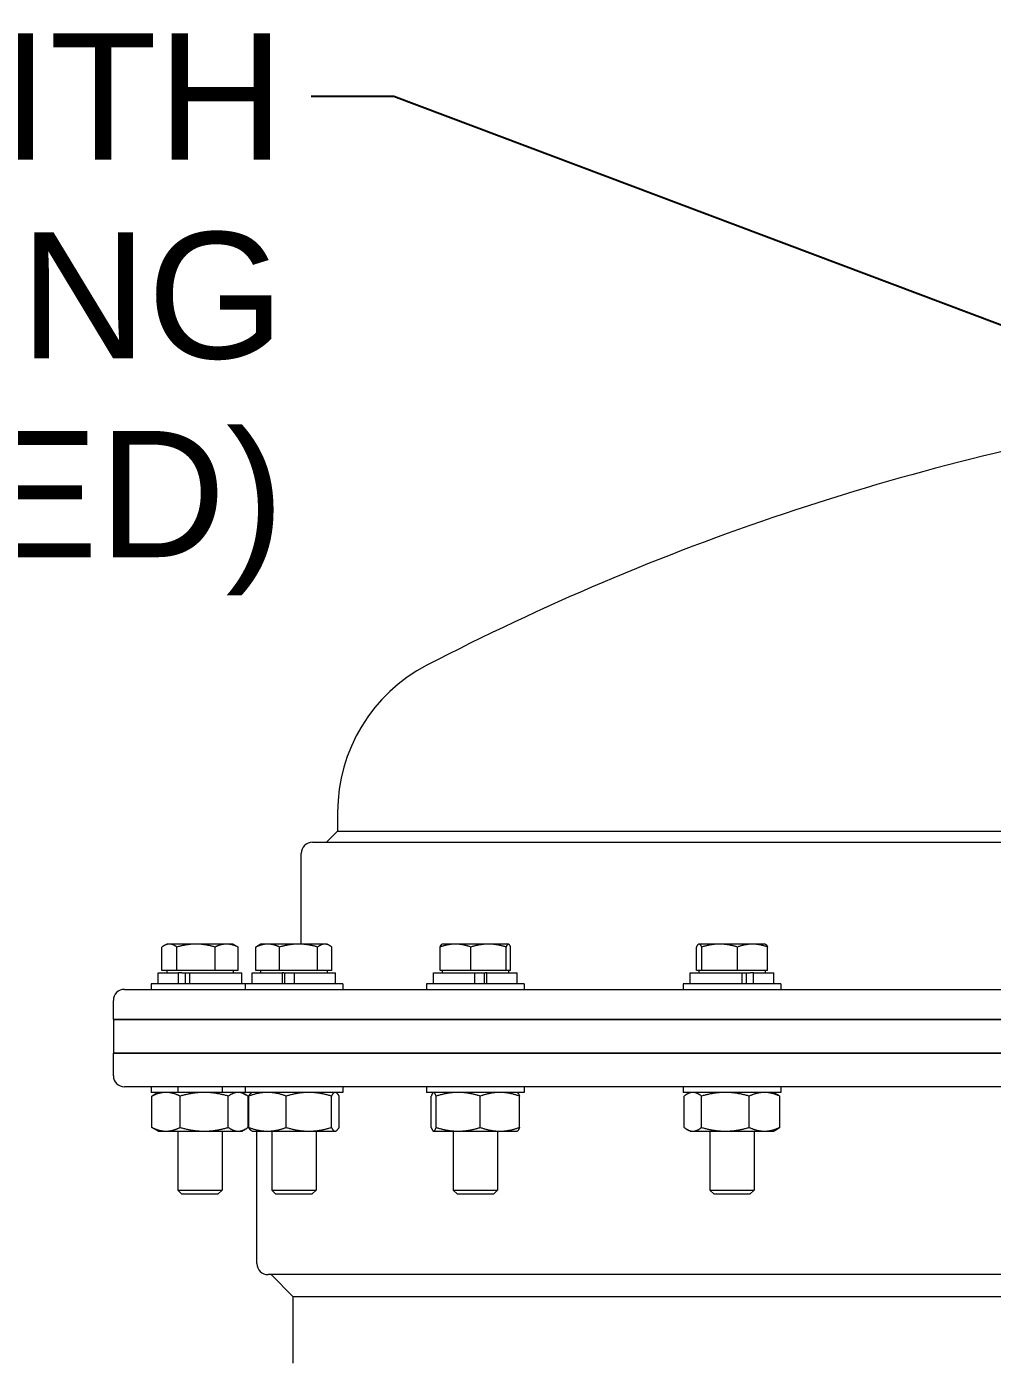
# Model space of a CAD drawing. Header units: inches. Extents: x 12 to 318, y 5 to 204.
# Drawn here: x 225.86 to 236.76, y 87.32 to 102.4 of the extents above; entities that cross this region are included whole.
import ezdxf

# ---------------------------------------------------------------- set-up
doc = ezdxf.new("R2010")
doc.units = ezdxf.units.IN
doc.header["$LTSCALE"] = 9.5
doc.header["$MEASUREMENT"] = 0
doc.layers.add('Symbol (ANSI)', color=7, linetype='Continuous', lineweight=25)
doc.layers.add('Visible', color=7, linetype='Continuous', lineweight=18)
doc.styles.add('Standard D-E', font='arial.ttf')
doc.dimstyles.new('in [mm] D-E NeptuneBenson$7', dxfattribs={"dimscale": 9.5, "dimtxt": 0.15, "dimasz": 0.098425, "dimexe": 0.125, "dimexo": 0.063, "dimgap": 0.031496, "dimtad": 0, "dimtih": 1, "dimtoh": 1, "dimdec": 4, "dimzin": 3, "dimdsep": 46, "dimlunit": 5, "dimtxsty": 'Standard D-E', "dimcen": 0.09, "dimdle": 0.393701, "dimclrd": 256, "dimclre": 256, "dimclrt": 256, "dimadec": 1, "dimazin": 1, "dimtfac": 1, "dimtofl": 0, "dimtmove": 0, "dimatfit": 3, "dimfxl": 1, "dimfrac": 1, "dimtolj": 1, "dimtzin": 4, "dimlwd": -1, "dimlwe": -1, "dimarcsym": 0})

msp = doc.modelspace()

# ---------------------------------------------------------------- linework, layer by layer
at = {"layer": 'Visible'}
for p, q in [((229.369597, 93.536313), (229.369597, 93.321313)), ((229.369597, 93.321313), (229.244597, 93.196313)), ((229.369597, 93.321313), (252.319746, 93.321313)), ((228.959597, 92.047309), (228.959597, 93.071313)), ((229.084597, 93.196313), (252.315343, 93.196313)), ((227.441305, 92.047309), (227.408473, 92.028354)), ((227.471494, 92.047309), (227.441305, 92.047309)), ((227.771562, 92.047309), (227.471494, 92.047309)), ((228.116374, 92.047309), (227.771562, 92.047309)), ((228.191305, 92.047309), (228.116374, 92.047309)), ((228.191305, 92.047309), (228.224137, 92.028354)), ((228.501236, 92.047309), (228.472205, 92.030548)), ((228.581328, 92.047309), (228.501236, 92.047309)), ((228.929382, 92.047309), (228.581328, 92.047309)), ((229.224291, 92.047309), (228.929382, 92.047309)), ((229.251236, 92.047309), (229.224291, 92.047309)), ((229.251236, 92.047309), (229.280268, 92.030548)), ((230.548866, 92.047309), (230.546168, 92.045752)), ((230.698957, 92.047309), (230.548866, 92.047309)), ((231.071278, 92.047309), (230.698957, 92.047309)), ((231.296187, 92.047309), (231.071278, 92.047309)), ((231.298866, 92.047309), (231.296187, 92.047309)), ((231.298866, 92.047309), (231.301564, 92.045752)), ((233.444652, 92.047309), (233.440828, 92.045102)), ((233.448437, 92.047309), (233.444652, 92.047309)), ((233.68007, 92.047309), (233.448437, 92.047309)), ((234.051285, 92.047309), (233.68007, 92.047309)), ((234.194652, 92.047309), (234.051285, 92.047309)), ((234.194652, 92.047309), (234.198475, 92.045102)), ((227.386386, 91.749309), (227.386386, 92.013816)), ((227.556603, 91.749309), (227.556603, 92.013816)), ((227.986522, 91.749309), (227.986522, 92.013816)), ((228.246225, 91.749309), (228.246225, 92.013816)), ((228.447594, 91.749309), (228.447594, 92.013816)), ((228.715061, 91.749309), (228.715061, 92.013816)), ((229.143703, 91.749309), (229.143703, 92.013816)), ((229.304879, 91.749309), (229.304879, 92.013816)), ((230.525713, 91.749309), (230.525713, 92.013816)), ((230.872201, 91.749309), (230.872201, 92.013816)), ((231.270355, 91.749309), (231.270355, 92.013816)), ((231.32202, 91.749309), (231.32202, 92.013816)), ((233.417753, 91.749309), (233.417753, 92.013816)), ((233.47912, 91.749309), (233.47912, 92.013816)), ((233.881019, 91.749309), (233.881019, 92.013816)), ((234.22155, 91.749309), (234.22155, 92.013816)), ((227.344954, 91.724305), (227.575476, 91.724305)), ((227.344954, 91.599305), (227.344954, 91.724305)), ((227.471494, 91.749309), (227.386386, 91.749309)), ((227.441305, 91.749309), (227.441305, 91.724305)), ((227.556603, 91.749309), (227.471494, 91.749309)), ((227.771562, 91.749309), (227.556603, 91.749309)), ((227.612767, 91.724305), (227.575476, 91.724305)), ((227.575476, 91.599305), (227.575476, 91.724305)), ((227.612767, 91.724305), (227.700795, 91.724305)), ((227.651846, 91.599305), (227.651846, 91.724305)), ((227.700795, 91.599305), (227.700795, 91.724305)), ((227.700795, 91.724305), (228.287656, 91.724305)), ((227.986522, 91.749309), (227.771562, 91.749309)), ((228.116374, 91.749309), (227.986522, 91.749309)), ((228.246225, 91.749309), (228.116374, 91.749309)), ((228.191305, 91.749309), (228.191305, 91.724305)), ((228.287656, 91.599305), (228.287656, 91.724305)), ((228.404885, 91.724305), (228.748482, 91.724305)), ((228.404885, 91.599305), (228.404885, 91.724305)), ((228.581328, 91.749309), (228.447594, 91.749309)), ((228.501236, 91.749309), (228.501236, 91.724305)), ((228.715061, 91.749309), (228.581328, 91.749309)), ((228.929382, 91.749309), (228.715061, 91.749309)), ((228.76115, 91.724305), (228.748482, 91.724305)), ((228.748482, 91.599305), (228.748482, 91.724305)), ((228.76115, 91.724305), (228.882937, 91.724305)), ((228.774426, 91.599305), (228.774426, 91.724305)), ((228.882937, 91.599305), (228.882937, 91.724305)), ((228.882937, 91.724305), (229.347588, 91.724305)), ((229.143703, 91.749309), (228.929382, 91.749309)), ((229.224291, 91.749309), (229.143703, 91.749309)), ((229.304879, 91.749309), (229.224291, 91.749309)), ((229.251236, 91.749309), (229.251236, 91.724305)), ((229.347588, 91.599305), (229.347588, 91.724305)), ((230.452515, 91.724305), (230.917893, 91.724305)), ((230.452515, 91.599305), (230.452515, 91.724305)), ((230.698957, 91.749309), (230.525713, 91.749309)), ((230.548866, 91.749309), (230.548866, 91.724305)), ((230.872201, 91.749309), (230.698957, 91.749309)), ((231.071278, 91.749309), (230.872201, 91.749309)), ((230.917893, 91.724305), (231.039503, 91.724305)), ((230.917893, 91.599305), (230.917893, 91.724305)), ((231.02607, 91.599305), (231.02607, 91.724305)), ((231.05232, 91.724305), (231.039503, 91.724305)), ((231.05232, 91.599305), (231.05232, 91.724305)), ((231.05232, 91.724305), (231.395217, 91.724305)), ((231.270355, 91.749309), (231.071278, 91.749309)), ((231.296187, 91.749309), (231.270355, 91.749309)), ((231.32202, 91.749309), (231.296187, 91.749309)), ((231.298866, 91.749309), (231.298866, 91.724305)), ((231.395217, 91.599305), (231.395217, 91.724305)), ((233.348301, 91.724305), (233.935867, 91.724305)), ((233.348301, 91.599305), (233.348301, 91.724305)), ((233.448437, 91.749309), (233.417753, 91.749309)), ((233.444652, 91.749309), (233.444652, 91.724305)), ((233.47912, 91.749309), (233.448437, 91.749309)), ((233.68007, 91.749309), (233.47912, 91.749309)), ((233.881019, 91.749309), (233.68007, 91.749309)), ((234.051285, 91.749309), (233.881019, 91.749309)), ((233.935867, 91.724305), (234.023675, 91.724305)), ((233.935867, 91.599305), (233.935867, 91.724305)), ((233.984451, 91.599305), (233.984451, 91.724305)), ((234.061106, 91.724305), (234.023675, 91.724305)), ((234.22155, 91.749309), (234.051285, 91.749309)), ((234.061106, 91.599305), (234.061106, 91.724305)), ((234.061106, 91.724305), (234.291003, 91.724305)), ((234.194652, 91.749309), (234.194652, 91.724305)), ((234.291003, 91.599305), (234.291003, 91.724305)), ((228.325055, 91.599305), (227.265124, 91.599305)), ((227.265124, 91.599305), (227.265124, 91.536313)), ((229.427418, 91.599305), (228.325055, 91.599305)), ((228.325055, 91.599305), (228.325055, 91.536313)), ((229.427418, 91.599305), (229.427418, 91.536313)), ((231.475047, 91.599305), (230.372685, 91.599305)), ((230.372685, 91.599305), (230.372685, 91.536313)), ((231.475047, 91.599305), (231.475047, 91.536313)), ((234.370833, 91.599305), (233.268471, 91.599305)), ((233.268471, 91.599305), (233.268471, 91.536313)), ((234.370833, 91.599305), (234.370833, 91.536313)), ((226.839597, 91.196313), (226.839597, 91.411313)), ((226.964597, 91.536313), (259.774597, 91.536313)), ((226.839597, 91.196313), (259.899597, 91.196313)), ((226.839597, 91.196313), (226.839597, 90.816313)), ((259.899597, 91.196313), (226.839597, 91.196313)), ((259.899597, 90.816313), (226.839597, 90.816313)), ((226.839597, 90.561313), (226.839597, 90.816313)), ((226.839597, 90.816313), (259.899597, 90.816313)), ((259.774597, 90.436313), (226.964597, 90.436313)), ((227.265124, 90.436313), (227.265124, 90.373321)), ((227.343864, 90.373321), (227.265124, 90.373321)), ((227.343864, 90.373321), (227.298572, 90.347171)), ((227.433394, 90.373321), (227.343864, 90.373321)), ((227.864505, 90.373321), (227.433394, 90.373321)), ((227.566305, 90.436313), (227.566305, 90.373321)), ((228.247416, 90.373321), (227.864505, 90.373321)), ((228.066305, 90.436313), (228.066305, 90.373321)), ((228.288746, 90.373321), (228.247416, 90.373321)), ((228.325055, 90.373321), (228.288746, 90.373321)), ((228.288746, 90.373321), (228.334039, 90.347171)), ((228.325055, 90.436313), (228.325055, 90.373321)), ((229.427418, 90.373321), (228.325055, 90.373321)), ((228.403795, 90.373321), (228.397714, 90.36981)), ((229.348677, 90.373321), (229.354759, 90.36981)), ((229.427418, 90.436313), (229.427418, 90.373321)), ((230.372685, 90.436313), (230.372685, 90.373321)), ((231.475047, 90.373321), (230.372685, 90.373321)), ((230.451425, 90.373321), (230.448947, 90.37189)), ((231.396307, 90.373321), (231.398785, 90.37189)), ((231.475047, 90.436313), (231.475047, 90.373321)), ((233.268471, 90.436313), (233.268471, 90.373321)), ((234.370833, 90.373321), (233.268471, 90.373321)), ((233.347211, 90.373321), (233.314086, 90.354197)), ((234.292093, 90.373321), (234.325217, 90.354197)), ((234.370833, 90.436313), (234.370833, 90.373321)), ((227.273624, 89.978018), (227.273624, 90.331124)), ((227.593164, 89.978018), (227.593164, 90.331124)), ((228.135846, 89.978018), (228.135846, 90.331124)), ((228.358987, 89.978018), (228.358987, 90.331124)), ((228.366451, 89.978018), (228.366451, 90.331124)), ((228.78954, 89.978018), (228.78954, 90.331124)), ((229.299325, 89.978018), (229.299325, 90.331124)), ((229.386021, 89.978018), (229.386021, 90.331124)), ((230.426062, 89.978018), (230.426062, 90.331124)), ((230.481718, 89.978018), (230.481718, 90.331124)), ((230.979522, 89.978018), (230.979522, 90.331124)), ((231.42167, 89.978018), (231.42167, 90.331124)), ((233.281057, 89.978018), (233.281057, 90.331124)), ((233.475273, 89.978018), (233.475273, 90.331124)), ((234.013868, 89.978018), (234.013868, 90.331124)), ((234.358246, 89.978018), (234.358246, 90.331124)), ((227.343864, 89.935821), (227.298572, 89.961971)), ((227.343864, 89.935821), (227.433394, 89.935821)), ((227.433394, 89.935821), (227.864505, 89.935821)), ((227.566305, 89.935821), (227.566305, 89.271499)), ((227.864505, 89.935821), (228.247416, 89.935821)), ((228.066305, 89.935821), (228.066305, 89.271499)), ((228.247416, 89.935821), (228.288746, 89.935821)), ((228.288746, 89.935821), (228.334039, 89.961971)), ((228.403795, 89.935821), (228.397714, 89.939332)), ((228.403795, 89.935821), (228.577996, 89.935821)), ((228.459597, 88.441313), (228.459597, 89.935821)), ((228.577996, 89.935821), (229.044432, 89.935821)), ((228.626236, 89.935821), (228.626236, 89.271499)), ((229.044432, 89.935821), (229.342673, 89.935821)), ((229.126236, 89.935821), (229.126236, 89.271499)), ((229.342673, 89.935821), (229.348677, 89.935821)), ((229.348677, 89.935821), (229.354759, 89.939332)), ((230.451425, 89.935821), (230.448947, 89.937252)), ((230.451425, 89.935821), (230.45389, 89.935821)), ((230.45389, 89.935821), (230.73062, 89.935821)), ((230.673866, 89.935821), (230.673866, 89.271499)), ((230.73062, 89.935821), (231.200596, 89.935821)), ((231.173866, 89.935821), (231.173866, 89.271499)), ((231.200596, 89.935821), (231.396307, 89.935821)), ((231.396307, 89.935821), (231.398785, 89.937252)), ((233.347211, 89.935821), (233.314086, 89.954945)), ((233.347211, 89.935821), (233.378165, 89.935821)), ((233.378165, 89.935821), (233.74457, 89.935821)), ((233.569652, 89.935821), (233.569652, 89.271499)), ((233.74457, 89.935821), (234.186057, 89.935821)), ((234.069652, 89.935821), (234.069652, 89.271499)), ((234.186057, 89.935821), (234.292093, 89.935821)), ((234.292093, 89.935821), (234.325217, 89.954945)), ((227.566305, 89.271499), (228.066305, 89.271499)), ((227.61349, 89.224305), (227.566305, 89.271499)), ((228.01912, 89.224305), (227.61349, 89.224305)), ((228.01912, 89.224305), (228.066305, 89.271499)), ((228.626236, 89.271499), (229.126236, 89.271499)), ((228.673421, 89.224305), (228.626236, 89.271499)), ((229.079051, 89.224305), (228.673421, 89.224305)), ((229.079051, 89.224305), (229.126236, 89.271499)), ((230.673866, 89.271499), (231.173866, 89.271499)), ((230.721051, 89.224305), (230.673866, 89.271499)), ((231.126681, 89.224305), (230.721051, 89.224305)), ((231.126681, 89.224305), (231.173866, 89.271499)), ((233.569652, 89.271499), (234.069652, 89.271499)), ((233.616837, 89.224305), (233.569652, 89.271499)), ((234.022467, 89.224305), (233.616837, 89.224305)), ((234.022467, 89.224305), (234.069652, 89.271499)), ((258.154597, 88.316313), (228.584597, 88.316313)), ((228.869597, 88.066313), (228.619597, 88.316313)), ((228.869597, 87.316313), (228.869597, 88.066313)), ((243.369595, 88.066313), (228.869597, 88.066313))]:
    msp.add_line(p, q, dxfattribs=at)
for centre, radius, start, end in [((243.369597, 70.174094), 28.192219, 99.6159698, 117.4438169), ((231.237097, 93.536313), 1.8675, 117.4438169, 180), ((229.084597, 93.071313), 0.125, 90, 180), ((226.964597, 91.411313), 0.125, 90, 180), ((226.964597, 90.561313), 0.125, 180, 270), ((228.584597, 88.441313), 0.125, 180, 270)]:
    msp.add_arc(centre, radius, start, end, dxfattribs=at)
for points, weights in [([(227.471494, 92.047309), (227.431995, 92.047309), (227.386386, 92.013816)], [1, 1.0379548493, 1]), ([(227.556603, 92.013816), (227.510993, 92.047309), (227.471494, 92.047309)], [1, 1.0379548493, 1]), ([(227.771562, 92.047309), (227.671799, 92.047309), (227.556603, 92.013816)], [1, 1.0379548493, 1]), ([(227.986522, 92.013816), (227.871326, 92.047309), (227.771562, 92.047309)], [1, 1.0379548493, 1]), ([(228.116374, 92.047309), (228.056109, 92.047309), (227.986522, 92.013816)], [1, 1.0379548493, 1]), ([(228.246225, 92.013816), (228.176638, 92.047309), (228.116374, 92.047309)], [1, 1.0379548493, 1]), ([(228.224137, 92.028354), (228.23485, 92.022169), (228.246225, 92.013816)], [1.01394334662, 1.00920328344, 1]), ([(228.581328, 92.047309), (228.519262, 92.047309), (228.447594, 92.013816)], [1, 1.0379548493, 1]), ([(228.447594, 92.013816), (228.460326, 92.023689), (228.472205, 92.030548)], [1, 1.01089719788, 1.01553701765]), ([(228.715061, 92.013816), (228.643393, 92.047309), (228.581328, 92.047309)], [1, 1.0379548493, 1]), ([(228.929382, 92.047309), (228.829915, 92.047309), (228.715061, 92.013816)], [1, 1.0379548493, 1]), ([(229.143703, 92.013816), (229.028849, 92.047309), (228.929382, 92.047309)], [1, 1.0379548493, 1]), ([(229.224291, 92.047309), (229.18689, 92.047309), (229.143703, 92.013816)], [1, 1.0379548493, 1]), ([(229.304879, 92.013816), (229.261692, 92.047309), (229.224291, 92.047309)], [1, 1.0379548493, 1]), ([(230.698957, 92.047309), (230.618554, 92.047309), (230.525713, 92.013816)], [1, 1.0379548493, 1]), ([(230.525713, 92.013816), (230.536638, 92.040249), (230.546168, 92.045752)], [1, 1.02971695473, 1.0128998083]), ([(230.872201, 92.013816), (230.77936, 92.047309), (230.698957, 92.047309)], [1, 1.0379548493, 1]), ([(231.071278, 92.047309), (230.978886, 92.047309), (230.872201, 92.013816)], [1, 1.0379548493, 1]), ([(231.270355, 92.013816), (231.16367, 92.047309), (231.071278, 92.047309)], [1, 1.0379548493, 1]), ([(231.296187, 92.047309), (231.284198, 92.047309), (231.270355, 92.013816)], [1, 1.0379548493, 1]), ([(231.32202, 92.013816), (231.308176, 92.047309), (231.296187, 92.047309)], [1, 1.0379548493, 1]), ([(233.448437, 92.047309), (233.434196, 92.047309), (233.417753, 92.013816)], [1, 1.0379548493, 1]), ([(233.47912, 92.013816), (233.462677, 92.047309), (233.448437, 92.047309)], [1, 1.0379548493, 1]), ([(233.68007, 92.047309), (233.586809, 92.047309), (233.47912, 92.013816)], [1, 1.0379548493, 1]), ([(233.881019, 92.013816), (233.77333, 92.047309), (233.68007, 92.047309)], [1, 1.0379548493, 1]), ([(234.051285, 92.047309), (233.972264, 92.047309), (233.881019, 92.013816)], [1, 1.0379548493, 1]), ([(234.22155, 92.013816), (234.130305, 92.047309), (234.051285, 92.047309)], [1, 1.0379548493, 1]), ([(234.198475, 92.045102), (234.209243, 92.038885), (234.22155, 92.013816)], [1.01455353314, 1.02814006989, 1]), ([(227.433394, 90.373321), (227.359245, 90.373321), (227.273624, 90.331124)], [1, 1.0379548493, 1]), ([(227.593164, 90.331124), (227.507544, 90.373321), (227.433394, 90.373321)], [1, 1.0379548493, 1]), ([(227.864505, 90.373321), (227.738575, 90.373321), (227.593164, 90.331124)], [1, 1.0379548493, 1]), ([(228.135846, 90.331124), (227.990435, 90.373321), (227.864505, 90.373321)], [1, 1.0379548493, 1]), ([(228.247416, 90.373321), (228.195636, 90.373321), (228.135846, 90.331124)], [1, 1.0379548493, 1]), ([(228.358987, 90.331124), (228.299196, 90.373321), (228.247416, 90.373321)], [1, 1.0379548493, 1]), ([(228.577996, 90.373321), (228.479818, 90.373321), (228.366451, 90.331124)], [1, 1.0379548493, 1]), ([(228.366451, 90.331124), (228.383105, 90.361376), (228.397714, 90.36981)], [1, 1.02692102504, 1.01565237985]), ([(228.78954, 90.331124), (228.676174, 90.373321), (228.577996, 90.373321)], [1, 1.0379548493, 1]), ([(229.044432, 90.373321), (228.926136, 90.373321), (228.78954, 90.331124)], [1, 1.0379548493, 1]), ([(229.299325, 90.331124), (229.162728, 90.373321), (229.044432, 90.373321)], [1, 1.0379548493, 1]), ([(229.342673, 90.373321), (229.322555, 90.373321), (229.299325, 90.331124)], [1, 1.0379548493, 1]), ([(229.386021, 90.331124), (229.362791, 90.373321), (229.342673, 90.373321)], [1, 1.0379548493, 1]), ([(230.45389, 90.373321), (230.440975, 90.373321), (230.426062, 90.331124)], [1, 1.0379548493, 1]), ([(230.481718, 90.331124), (230.466805, 90.373321), (230.45389, 90.373321)], [1, 1.0379548493, 1]), ([(230.73062, 90.373321), (230.615104, 90.373321), (230.481718, 90.331124)], [1, 1.0379548493, 1]), ([(230.979522, 90.331124), (230.846136, 90.373321), (230.73062, 90.373321)], [1, 1.0379548493, 1]), ([(231.200596, 90.373321), (231.097995, 90.373321), (230.979522, 90.331124)], [1, 1.0379548493, 1]), ([(231.42167, 90.331124), (231.303197, 90.373321), (231.200596, 90.373321)], [1, 1.0379548493, 1]), ([(231.398785, 90.37189), (231.409436, 90.365741), (231.42167, 90.331124)], [1.01145423084, 1.03092610004, 1]), ([(233.378165, 90.373321), (233.333097, 90.373321), (233.281057, 90.331124)], [1, 1.0379548493, 1]), ([(233.475273, 90.331124), (233.423233, 90.373321), (233.378165, 90.373321)], [1, 1.0379548493, 1]), ([(233.74457, 90.373321), (233.619589, 90.373321), (233.475273, 90.331124)], [1, 1.0379548493, 1]), ([(234.013868, 90.331124), (233.869552, 90.373321), (233.74457, 90.373321)], [1, 1.0379548493, 1]), ([(234.186057, 90.373321), (234.106144, 90.373321), (234.013868, 90.331124)], [1, 1.0379548493, 1]), ([(234.358246, 90.331124), (234.26597, 90.373321), (234.186057, 90.373321)], [1, 1.0379548493, 1]), ([(227.273624, 90.331124), (227.286424, 90.340158), (227.298572, 90.347171)], [1, 1.00789006175, 1.01249974823]), ([(234.325217, 90.354197), (234.341104, 90.345024), (234.358246, 90.331124)], [1.01655158983, 1.01219243404, 1]), ([(227.273624, 89.978018), (227.359245, 89.935821), (227.433394, 89.935821)], [1, 1.0379548493, 1]), ([(227.298572, 89.961971), (227.286424, 89.968984), (227.273624, 89.978018)], [1.01249974823, 1.00789006175, 1]), ([(227.433394, 89.935821), (227.507544, 89.935821), (227.593164, 89.978018)], [1, 1.0379548493, 1]), ([(227.593164, 89.978018), (227.738575, 89.935821), (227.864505, 89.935821)], [1, 1.0379548493, 1]), ([(227.864505, 89.935821), (227.990435, 89.935821), (228.135846, 89.978018)], [1, 1.0379548493, 1]), ([(228.135846, 89.978018), (228.195636, 89.935821), (228.247416, 89.935821)], [1, 1.0379548493, 1]), ([(228.247416, 89.935821), (228.299196, 89.935821), (228.358987, 89.978018)], [1, 1.0379548493, 1]), ([(228.366451, 89.978018), (228.479818, 89.935821), (228.577996, 89.935821)], [1, 1.0379548493, 1]), ([(228.397714, 89.939332), (228.383105, 89.947766), (228.366451, 89.978018)], [1.01565237985, 1.02692102504, 1]), ([(228.577996, 89.935821), (228.676174, 89.935821), (228.78954, 89.978018)], [1, 1.0379548493, 1]), ([(228.78954, 89.978018), (228.926136, 89.935821), (229.044432, 89.935821)], [1, 1.0379548493, 1]), ([(229.044432, 89.935821), (229.162728, 89.935821), (229.299325, 89.978018)], [1, 1.0379548493, 1]), ([(229.299325, 89.978018), (229.322555, 89.935821), (229.342673, 89.935821)], [1, 1.0379548493, 1]), ([(229.342673, 89.935821), (229.362791, 89.935821), (229.386021, 89.978018)], [1, 1.0379548493, 1]), ([(230.426062, 89.978018), (230.440975, 89.935821), (230.45389, 89.935821)], [1, 1.0379548493, 1]), ([(230.45389, 89.935821), (230.466805, 89.935821), (230.481718, 89.978018)], [1, 1.0379548493, 1]), ([(230.481718, 89.978018), (230.615104, 89.935821), (230.73062, 89.935821)], [1, 1.0379548493, 1]), ([(230.73062, 89.935821), (230.846136, 89.935821), (230.979522, 89.978018)], [1, 1.0379548493, 1]), ([(230.979522, 89.978018), (231.097995, 89.935821), (231.200596, 89.935821)], [1, 1.0379548493, 1]), ([(231.200596, 89.935821), (231.303197, 89.935821), (231.42167, 89.978018)], [1, 1.0379548493, 1]), ([(231.42167, 89.978018), (231.409436, 89.943401), (231.398785, 89.937252)], [1, 1.03092610004, 1.01145423084]), ([(233.281057, 89.978018), (233.333097, 89.935821), (233.378165, 89.935821)], [1, 1.0379548493, 1]), ([(233.378165, 89.935821), (233.423233, 89.935821), (233.475273, 89.978018)], [1, 1.0379548493, 1]), ([(233.475273, 89.978018), (233.619589, 89.935821), (233.74457, 89.935821)], [1, 1.0379548493, 1]), ([(233.74457, 89.935821), (233.869552, 89.935821), (234.013868, 89.978018)], [1, 1.0379548493, 1]), ([(234.013868, 89.978018), (234.106144, 89.935821), (234.186057, 89.935821)], [1, 1.0379548493, 1]), ([(234.186057, 89.935821), (234.26597, 89.935821), (234.358246, 89.978018)], [1, 1.0379548493, 1]), ([(234.358246, 89.978018), (234.341104, 89.964118), (234.325217, 89.954945)], [1, 1.01219243404, 1.01655158983])]:
    msp.add_rational_spline(points, weights, degree=2, dxfattribs=at)

# ---------------------------------------------------------------- texts
at = {"layer": 'Symbol (ANSI)', "insert": (228.770223, 102.324753), "char_height": 1.42500005, "width": 25.22206673, "attachment_point": 3, "line_spacing_factor": 0.944221, "style": 'Standard D-E'}
msp.add_mtext('\\fArial|b0|i0;6in [DN150] FLANGE WITH \\P\\fArial|b0|i0;3" REDUCING BUSHING\\P\\fArial|b0|i0;(PROVIDED)', dxfattribs=at)

# ---------------------------------------------------------------- leaders
at = {"layer": 'Symbol (ANSI)', "annotation_type": 0, "has_hookline": 1, "hookline_direction": 1, "text_width": 24.433988}
msp.add_leader([(239.107807, 98.185518), (230.004475, 101.612253), (229.069435, 101.612253)], dimstyle='in [mm] D-E NeptuneBenson$7', override={"dimtad": 0}, dxfattribs=at)

doc.saveas('drawing.dxf')
